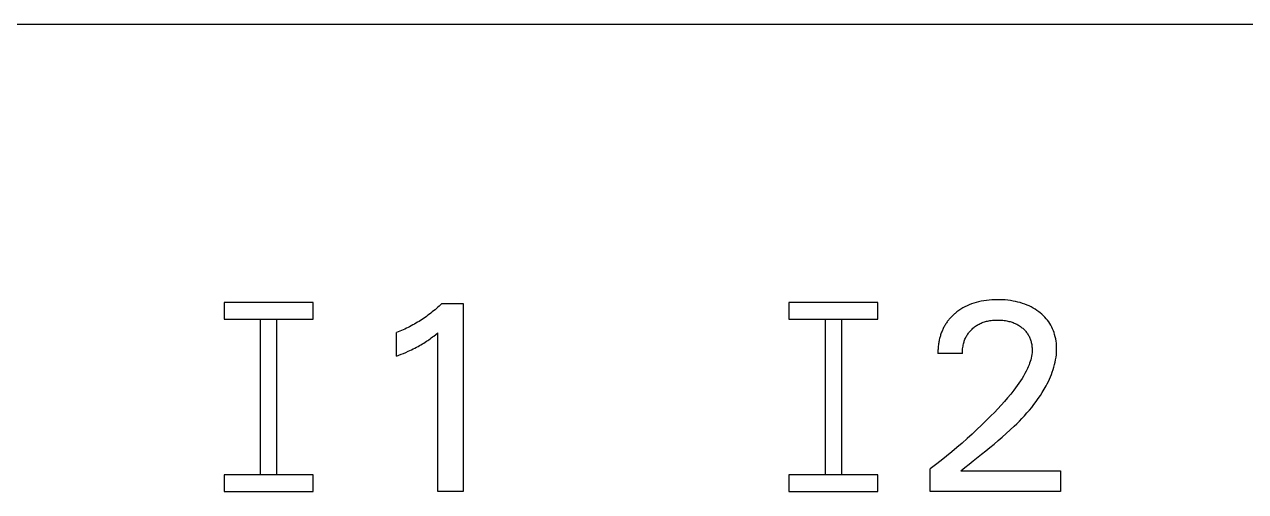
# Model space of a CAD drawing. Extents: x 0 to 420, y 0 to 297.
# Drawn here: x 170.95 to 181.94, y 245.8 to 250 of the extents above; entities that cross this region are included whole.
import ezdxf

# ---------------------------------------------------------------- set-up
doc = ezdxf.new("R2010")
doc.units = 0
doc.header["$LTSCALE"] = 23.1
doc.layers.add('10000_FRONT', color=7, linetype='CONTINUOUS')

msp = doc.modelspace()

# ---------------------------------------------------------------- linework, layer by layer
at = {"layer": '10000_FRONT', "color": 7, "linetype": 'CONTINUOUS'}
for p, q in [((193.3, 250), (159.8, 250)), ((172.75, 247.5), (172.75, 247.35)), ((173.55, 247.5), (172.75, 247.5)), ((173.55, 247.35), (173.55, 247.5)), ((174.671, 247.457), (174.659, 247.446)), ((174.683, 247.468), (174.671, 247.457)), ((174.695, 247.479), (174.683, 247.468)), ((174.707, 247.49), (174.695, 247.479)), ((174.707, 247.49), (174.9, 247.49)), ((174.9, 247.49), (174.9, 245.8)), ((177.83, 247.5), (177.83, 247.35)), ((178.63, 247.5), (177.83, 247.5)), ((178.63, 247.35), (178.63, 247.5)), ((179.393, 247.451), (179.375, 247.44)), ((179.412, 247.461), (179.393, 247.451)), ((179.431, 247.471), (179.412, 247.461)), ((179.451, 247.48), (179.431, 247.471)), ((179.472, 247.488), (179.451, 247.48)), ((179.493, 247.495), (179.472, 247.488)), ((179.514, 247.501), (179.493, 247.495)), ((179.535, 247.507), (179.514, 247.501)), ((179.557, 247.512), (179.535, 247.507)), ((179.581, 247.516), (179.557, 247.512)), ((179.606, 247.519), (179.581, 247.516)), ((179.63, 247.522), (179.606, 247.519)), ((179.654, 247.524), (179.63, 247.522)), ((179.679, 247.525), (179.654, 247.524)), ((179.704, 247.525), (179.679, 247.525)), ((179.728, 247.525), (179.704, 247.525)), ((179.752, 247.524), (179.728, 247.525)), ((179.775, 247.523), (179.752, 247.524)), ((179.799, 247.52), (179.775, 247.523)), ((179.823, 247.517), (179.799, 247.52)), ((179.847, 247.513), (179.823, 247.517)), ((179.868, 247.509), (179.847, 247.513)), ((179.889, 247.504), (179.868, 247.509)), ((179.91, 247.499), (179.889, 247.504)), ((179.93, 247.492), (179.91, 247.499)), ((179.951, 247.485), (179.93, 247.492)), ((179.971, 247.477), (179.951, 247.485)), ((179.989, 247.469), (179.971, 247.477)), ((180.007, 247.46), (179.989, 247.469)), ((180.025, 247.45), (180.007, 247.46)), ((172.75, 247.35), (173.55, 247.35)), ((173.075, 247.35), (173.075, 245.95)), ((173.225, 245.95), (173.225, 247.35)), ((174.53, 247.348), (174.516, 247.339)), ((174.543, 247.357), (174.53, 247.348)), ((174.557, 247.366), (174.543, 247.357)), ((174.57, 247.375), (174.557, 247.366)), ((174.583, 247.385), (174.57, 247.375)), ((174.596, 247.395), (174.583, 247.385)), ((174.609, 247.405), (174.596, 247.395)), ((174.622, 247.415), (174.609, 247.405)), ((174.634, 247.425), (174.622, 247.415)), ((174.647, 247.435), (174.634, 247.425)), ((174.659, 247.446), (174.647, 247.435)), ((177.83, 247.35), (178.63, 247.35)), ((178.155, 247.35), (178.155, 245.95)), ((178.305, 245.95), (178.305, 247.35)), ((179.267, 247.344), (179.262, 247.338)), ((179.272, 247.35), (179.267, 247.344)), ((179.277, 247.357), (179.272, 247.35)), ((179.283, 247.363), (179.277, 247.357)), ((179.288, 247.369), (179.283, 247.363)), ((179.294, 247.375), (179.288, 247.369)), ((179.3, 247.38), (179.294, 247.375)), ((179.306, 247.386), (179.3, 247.38)), ((179.312, 247.392), (179.306, 247.386)), ((179.318, 247.397), (179.312, 247.392)), ((179.324, 247.402), (179.318, 247.397)), ((179.341, 247.416), (179.324, 247.402)), ((179.358, 247.428), (179.341, 247.416)), ((179.375, 247.44), (179.358, 247.428)), ((179.659, 247.34), (179.67, 247.341)), ((179.67, 247.341), (179.681, 247.342)), ((179.681, 247.342), (179.693, 247.342)), ((179.693, 247.342), (179.704, 247.342)), ((179.704, 247.342), (179.716, 247.342)), ((179.716, 247.342), (179.728, 247.342)), ((179.728, 247.342), (179.741, 247.341)), ((179.741, 247.341), (179.753, 247.34)), ((180.043, 247.44), (180.025, 247.45)), ((180.059, 247.429), (180.043, 247.44)), ((180.076, 247.417), (180.059, 247.429)), ((180.09, 247.406), (180.076, 247.417)), ((180.104, 247.394), (180.09, 247.406)), ((180.118, 247.381), (180.104, 247.394)), ((180.131, 247.368), (180.118, 247.381)), ((180.143, 247.354), (180.131, 247.368)), ((180.155, 247.34), (180.143, 247.354)), ((174.315, 247.235), (174.3, 247.229)), ((174.33, 247.241), (174.315, 247.235)), ((174.345, 247.247), (174.33, 247.241)), ((174.36, 247.254), (174.345, 247.247)), ((174.375, 247.261), (174.36, 247.254)), ((174.389, 247.268), (174.375, 247.261)), ((174.404, 247.275), (174.389, 247.268)), ((174.418, 247.282), (174.404, 247.275)), ((174.433, 247.29), (174.418, 247.282)), ((174.447, 247.298), (174.433, 247.29)), ((174.461, 247.305), (174.447, 247.298)), ((174.475, 247.314), (174.461, 247.305)), ((174.489, 247.322), (174.475, 247.314)), ((174.503, 247.33), (174.489, 247.322)), ((174.516, 247.339), (174.503, 247.33)), ((179.203, 247.234), (179.2, 247.226)), ((179.207, 247.242), (179.203, 247.234)), ((179.21, 247.25), (179.207, 247.242)), ((179.214, 247.258), (179.21, 247.25)), ((179.217, 247.266), (179.214, 247.258)), ((179.221, 247.274), (179.217, 247.266)), ((179.225, 247.282), (179.221, 247.274)), ((179.229, 247.289), (179.225, 247.282)), ((179.234, 247.297), (179.229, 247.289)), ((179.238, 247.304), (179.234, 247.297)), ((179.243, 247.311), (179.238, 247.304)), ((179.247, 247.318), (179.243, 247.311)), ((179.252, 247.325), (179.247, 247.318)), ((179.257, 247.331), (179.252, 247.325)), ((179.262, 247.338), (179.257, 247.331)), ((179.448, 247.23), (179.453, 247.236)), ((179.453, 247.236), (179.459, 247.243)), ((179.459, 247.243), (179.464, 247.249)), ((179.464, 247.249), (179.47, 247.255)), ((179.47, 247.255), (179.477, 247.261)), ((179.477, 247.261), (179.484, 247.268)), ((179.484, 247.268), (179.491, 247.274)), ((179.491, 247.274), (179.499, 247.28)), ((179.499, 247.28), (179.507, 247.286)), ((179.507, 247.286), (179.515, 247.292)), ((179.515, 247.292), (179.523, 247.297)), ((179.523, 247.297), (179.531, 247.302)), ((179.531, 247.302), (179.54, 247.306)), ((179.54, 247.306), (179.549, 247.311)), ((179.549, 247.311), (179.558, 247.315)), ((179.558, 247.315), (179.568, 247.319)), ((179.568, 247.319), (179.577, 247.322)), ((179.577, 247.322), (179.587, 247.325)), ((179.587, 247.325), (179.596, 247.328)), ((179.596, 247.328), (179.606, 247.331)), ((179.606, 247.331), (179.616, 247.333)), ((179.616, 247.333), (179.627, 247.335)), ((179.627, 247.335), (179.637, 247.337)), ((179.637, 247.337), (179.648, 247.339)), ((179.648, 247.339), (179.659, 247.34)), ((179.753, 247.34), (179.765, 247.338)), ((179.765, 247.338), (179.777, 247.337)), ((179.777, 247.337), (179.789, 247.335)), ((179.789, 247.335), (179.799, 247.333)), ((179.799, 247.333), (179.808, 247.33)), ((179.808, 247.33), (179.818, 247.328)), ((179.818, 247.328), (179.827, 247.325)), ((179.827, 247.325), (179.836, 247.322)), ((179.836, 247.322), (179.845, 247.319)), ((179.845, 247.319), (179.854, 247.315)), ((179.854, 247.315), (179.863, 247.312)), ((179.863, 247.312), (179.871, 247.308)), ((179.871, 247.308), (179.88, 247.304)), ((179.88, 247.304), (179.888, 247.299)), ((179.888, 247.299), (179.895, 247.295)), ((179.895, 247.295), (179.903, 247.29)), ((179.903, 247.29), (179.911, 247.285)), ((179.911, 247.285), (179.918, 247.279)), ((179.918, 247.279), (179.925, 247.273)), ((179.925, 247.273), (179.932, 247.268)), ((179.932, 247.268), (179.938, 247.262)), ((179.938, 247.262), (179.944, 247.257)), ((179.944, 247.257), (179.95, 247.251)), ((179.95, 247.251), (179.956, 247.244)), ((179.956, 247.244), (179.961, 247.238)), ((179.961, 247.238), (179.966, 247.231)), ((179.966, 247.231), (179.971, 247.225)), ((180.166, 247.325), (180.155, 247.34)), ((180.176, 247.31), (180.166, 247.325)), ((180.185, 247.295), (180.176, 247.31)), ((180.193, 247.279), (180.185, 247.295)), ((180.201, 247.262), (180.193, 247.279)), ((180.208, 247.246), (180.201, 247.262)), ((180.214, 247.229), (180.208, 247.246)), ((174.3, 247.017), (174.3, 247.229)), ((174.52, 247.12), (174.533, 247.127)), ((174.533, 247.127), (174.545, 247.135)), ((174.545, 247.135), (174.558, 247.143)), ((174.558, 247.143), (174.57, 247.151)), ((174.57, 247.151), (174.581, 247.158)), ((174.581, 247.158), (174.591, 247.165)), ((174.591, 247.165), (174.602, 247.173)), ((174.602, 247.173), (174.613, 247.181)), ((174.613, 247.181), (174.624, 247.19)), ((174.624, 247.19), (174.636, 247.198)), ((174.636, 247.198), (174.654, 247.213)), ((174.654, 247.213), (174.672, 247.228)), ((174.672, 245.8), (174.672, 247.228)), ((179.175, 247.127), (179.174, 247.118)), ((179.177, 247.137), (179.175, 247.127)), ((179.179, 247.146), (179.177, 247.137)), ((179.18, 247.156), (179.179, 247.146)), ((179.182, 247.165), (179.18, 247.156)), ((179.185, 247.175), (179.182, 247.165)), ((179.187, 247.184), (179.185, 247.175)), ((179.189, 247.192), (179.187, 247.184)), ((179.192, 247.201), (179.189, 247.192)), ((179.194, 247.209), (179.192, 247.201)), ((179.197, 247.218), (179.194, 247.209)), ((179.2, 247.226), (179.197, 247.218)), ((179.398, 247.117), (179.4, 247.128)), ((179.4, 247.128), (179.402, 247.136)), ((179.402, 247.136), (179.405, 247.145)), ((179.405, 247.145), (179.407, 247.153)), ((179.407, 247.153), (179.41, 247.161)), ((179.41, 247.161), (179.413, 247.169)), ((179.413, 247.169), (179.417, 247.178)), ((179.417, 247.178), (179.42, 247.186)), ((179.42, 247.186), (179.424, 247.193)), ((179.424, 247.193), (179.429, 247.201)), ((179.429, 247.201), (179.433, 247.208)), ((179.433, 247.208), (179.438, 247.216)), ((179.438, 247.216), (179.443, 247.223)), ((179.443, 247.223), (179.448, 247.23)), ((179.971, 247.225), (179.976, 247.218)), ((179.976, 247.218), (179.981, 247.21)), ((179.981, 247.21), (179.985, 247.203)), ((179.985, 247.203), (179.989, 247.196)), ((179.989, 247.196), (179.992, 247.188)), ((179.992, 247.188), (179.996, 247.18)), ((179.996, 247.18), (179.999, 247.172)), ((179.999, 247.172), (180.002, 247.164)), ((180.002, 247.164), (180.004, 247.156)), ((180.004, 247.156), (180.007, 247.148)), ((180.007, 247.148), (180.009, 247.139)), ((180.009, 247.139), (180.011, 247.13)), ((180.011, 247.13), (180.013, 247.121)), ((180.219, 247.211), (180.214, 247.229)), ((180.225, 247.192), (180.219, 247.211)), ((180.229, 247.173), (180.225, 247.192)), ((180.232, 247.153), (180.229, 247.173)), ((180.235, 247.134), (180.232, 247.153)), ((180.236, 247.114), (180.235, 247.134)), ((174.3, 247.017), (174.321, 247.025)), ((174.321, 247.025), (174.342, 247.034)), ((174.342, 247.034), (174.363, 247.042)), ((174.363, 247.042), (174.384, 247.051)), ((174.384, 247.051), (174.404, 247.061)), ((174.404, 247.061), (174.42, 247.068)), ((174.42, 247.068), (174.435, 247.075)), ((174.435, 247.075), (174.45, 247.082)), ((174.45, 247.082), (174.465, 247.09)), ((174.465, 247.09), (174.48, 247.097)), ((174.48, 247.097), (174.494, 247.105)), ((174.494, 247.105), (174.507, 247.112)), ((174.507, 247.112), (174.52, 247.12)), ((179.171, 247.079), (179.17, 247.07)), ((179.17, 247.07), (179.17, 247.06)), ((179.17, 247.06), (179.17, 247.05)), ((179.17, 247.05), (179.17, 247.041)), ((179.39, 247.041), (179.17, 247.041)), ((179.172, 247.098), (179.171, 247.089)), ((179.171, 247.089), (179.171, 247.079)), ((179.173, 247.108), (179.172, 247.098)), ((179.174, 247.118), (179.173, 247.108)), ((179.39, 247.052), (179.391, 247.063)), ((179.39, 247.041), (179.39, 247.052)), ((179.391, 247.074), (179.392, 247.084)), ((179.391, 247.063), (179.391, 247.074)), ((179.392, 247.084), (179.394, 247.095)), ((179.394, 247.095), (179.396, 247.106)), ((179.396, 247.106), (179.398, 247.117)), ((180.012, 247.016), (180.008, 247)), ((180.014, 247.033), (180.012, 247.016)), ((180.013, 247.121), (180.014, 247.112)), ((180.014, 247.112), (180.015, 247.102)), ((180.016, 247.049), (180.014, 247.033)), ((180.015, 247.102), (180.016, 247.093)), ((180.016, 247.093), (180.017, 247.084)), ((180.017, 247.065), (180.016, 247.049)), ((180.017, 247.084), (180.017, 247.074)), ((180.017, 247.074), (180.017, 247.065)), ((180.232, 247.007), (180.235, 247.03)), ((180.235, 247.03), (180.237, 247.052)), ((180.237, 247.094), (180.236, 247.114)), ((180.237, 247.075), (180.237, 247.094)), ((180.237, 247.052), (180.237, 247.075)), ((179.976, 246.907), (179.964, 246.884)), ((179.982, 246.922), (179.976, 246.907)), ((179.989, 246.938), (179.982, 246.922)), ((179.994, 246.953), (179.989, 246.938)), ((180, 246.969), (179.994, 246.953)), ((180.004, 246.985), (180, 246.969)), ((180.008, 247), (180.004, 246.985)), ((180.206, 246.897), (180.213, 246.919)), ((180.213, 246.919), (180.219, 246.941)), ((180.219, 246.941), (180.224, 246.963)), ((180.224, 246.963), (180.228, 246.985)), ((180.228, 246.985), (180.232, 247.007)), ((179.912, 246.795), (179.898, 246.774)), ((179.926, 246.817), (179.912, 246.795)), ((179.94, 246.839), (179.926, 246.817)), ((179.952, 246.861), (179.94, 246.839)), ((179.964, 246.884), (179.952, 246.861)), ((180.163, 246.791), (180.172, 246.812)), ((180.172, 246.812), (180.182, 246.833)), ((180.182, 246.833), (180.19, 246.854)), ((180.19, 246.854), (180.198, 246.875)), ((180.198, 246.875), (180.206, 246.897)), ((179.852, 246.712), (179.824, 246.677)), ((179.868, 246.733), (179.852, 246.712)), ((179.883, 246.753), (179.868, 246.733)), ((179.898, 246.774), (179.883, 246.753)), ((180.091, 246.664), (180.108, 246.692)), ((180.108, 246.692), (180.126, 246.721)), ((180.126, 246.721), (180.142, 246.75)), ((180.142, 246.75), (180.152, 246.77)), ((180.152, 246.77), (180.163, 246.791)), ((179.737, 246.576), (179.707, 246.544)), ((179.767, 246.61), (179.737, 246.576)), ((179.796, 246.643), (179.767, 246.61)), ((179.824, 246.677), (179.796, 246.643)), ((180.013, 246.557), (180.033, 246.583)), ((180.033, 246.583), (180.053, 246.61)), ((180.053, 246.61), (180.072, 246.637)), ((180.072, 246.637), (180.091, 246.664)), ((179.646, 246.48), (179.604, 246.438)), ((179.677, 246.511), (179.646, 246.48)), ((179.707, 246.544), (179.677, 246.511)), ((179.925, 246.458), (179.948, 246.482)), ((179.948, 246.482), (179.97, 246.507)), ((179.97, 246.507), (179.992, 246.532)), ((179.992, 246.532), (180.013, 246.557)), ((179.52, 246.357), (179.477, 246.317)), ((179.562, 246.397), (179.52, 246.357)), ((179.604, 246.438), (179.562, 246.397)), ((179.784, 246.321), (179.82, 246.354)), ((179.82, 246.354), (179.855, 246.387)), ((179.855, 246.387), (179.879, 246.41)), ((179.879, 246.41), (179.902, 246.434)), ((179.902, 246.434), (179.925, 246.458)), ((179.432, 246.276), (179.387, 246.236)), ((179.477, 246.317), (179.432, 246.276)), ((179.674, 246.227), (179.711, 246.258)), ((179.711, 246.258), (179.748, 246.289)), ((179.748, 246.289), (179.784, 246.321)), ((179.295, 246.158), (179.247, 246.119)), ((179.341, 246.197), (179.295, 246.158)), ((179.387, 246.236), (179.341, 246.197)), ((179.487, 246.075), (179.561, 246.135)), ((179.561, 246.135), (179.599, 246.166)), ((179.599, 246.166), (179.636, 246.196)), ((179.636, 246.196), (179.674, 246.227)), ((179.149, 246.041), (179.1, 246.004)), ((179.198, 246.08), (179.149, 246.041)), ((179.247, 246.119), (179.198, 246.08)), ((179.413, 246.016), (179.45, 246.045)), ((179.45, 246.045), (179.487, 246.075)), ((172.75, 245.95), (172.75, 245.8)), ((173.55, 245.95), (172.75, 245.95)), ((173.55, 245.8), (173.55, 245.95)), ((177.83, 245.95), (177.83, 245.8)), ((178.63, 245.95), (177.83, 245.95)), ((178.63, 245.8), (178.63, 245.95)), ((179.1, 245.8), (179.1, 246.004)), ((179.377, 245.986), (179.413, 246.016)), ((179.377, 245.986), (180.272, 245.986)), ((180.272, 245.986), (180.272, 245.8)), ((172.75, 245.8), (173.55, 245.8)), ((174.9, 245.8), (174.672, 245.8)), ((177.83, 245.8), (178.63, 245.8)), ((180.272, 245.8), (179.1, 245.8))]:
    msp.add_line(p, q, dxfattribs=at)

doc.saveas('drawing.dxf')
